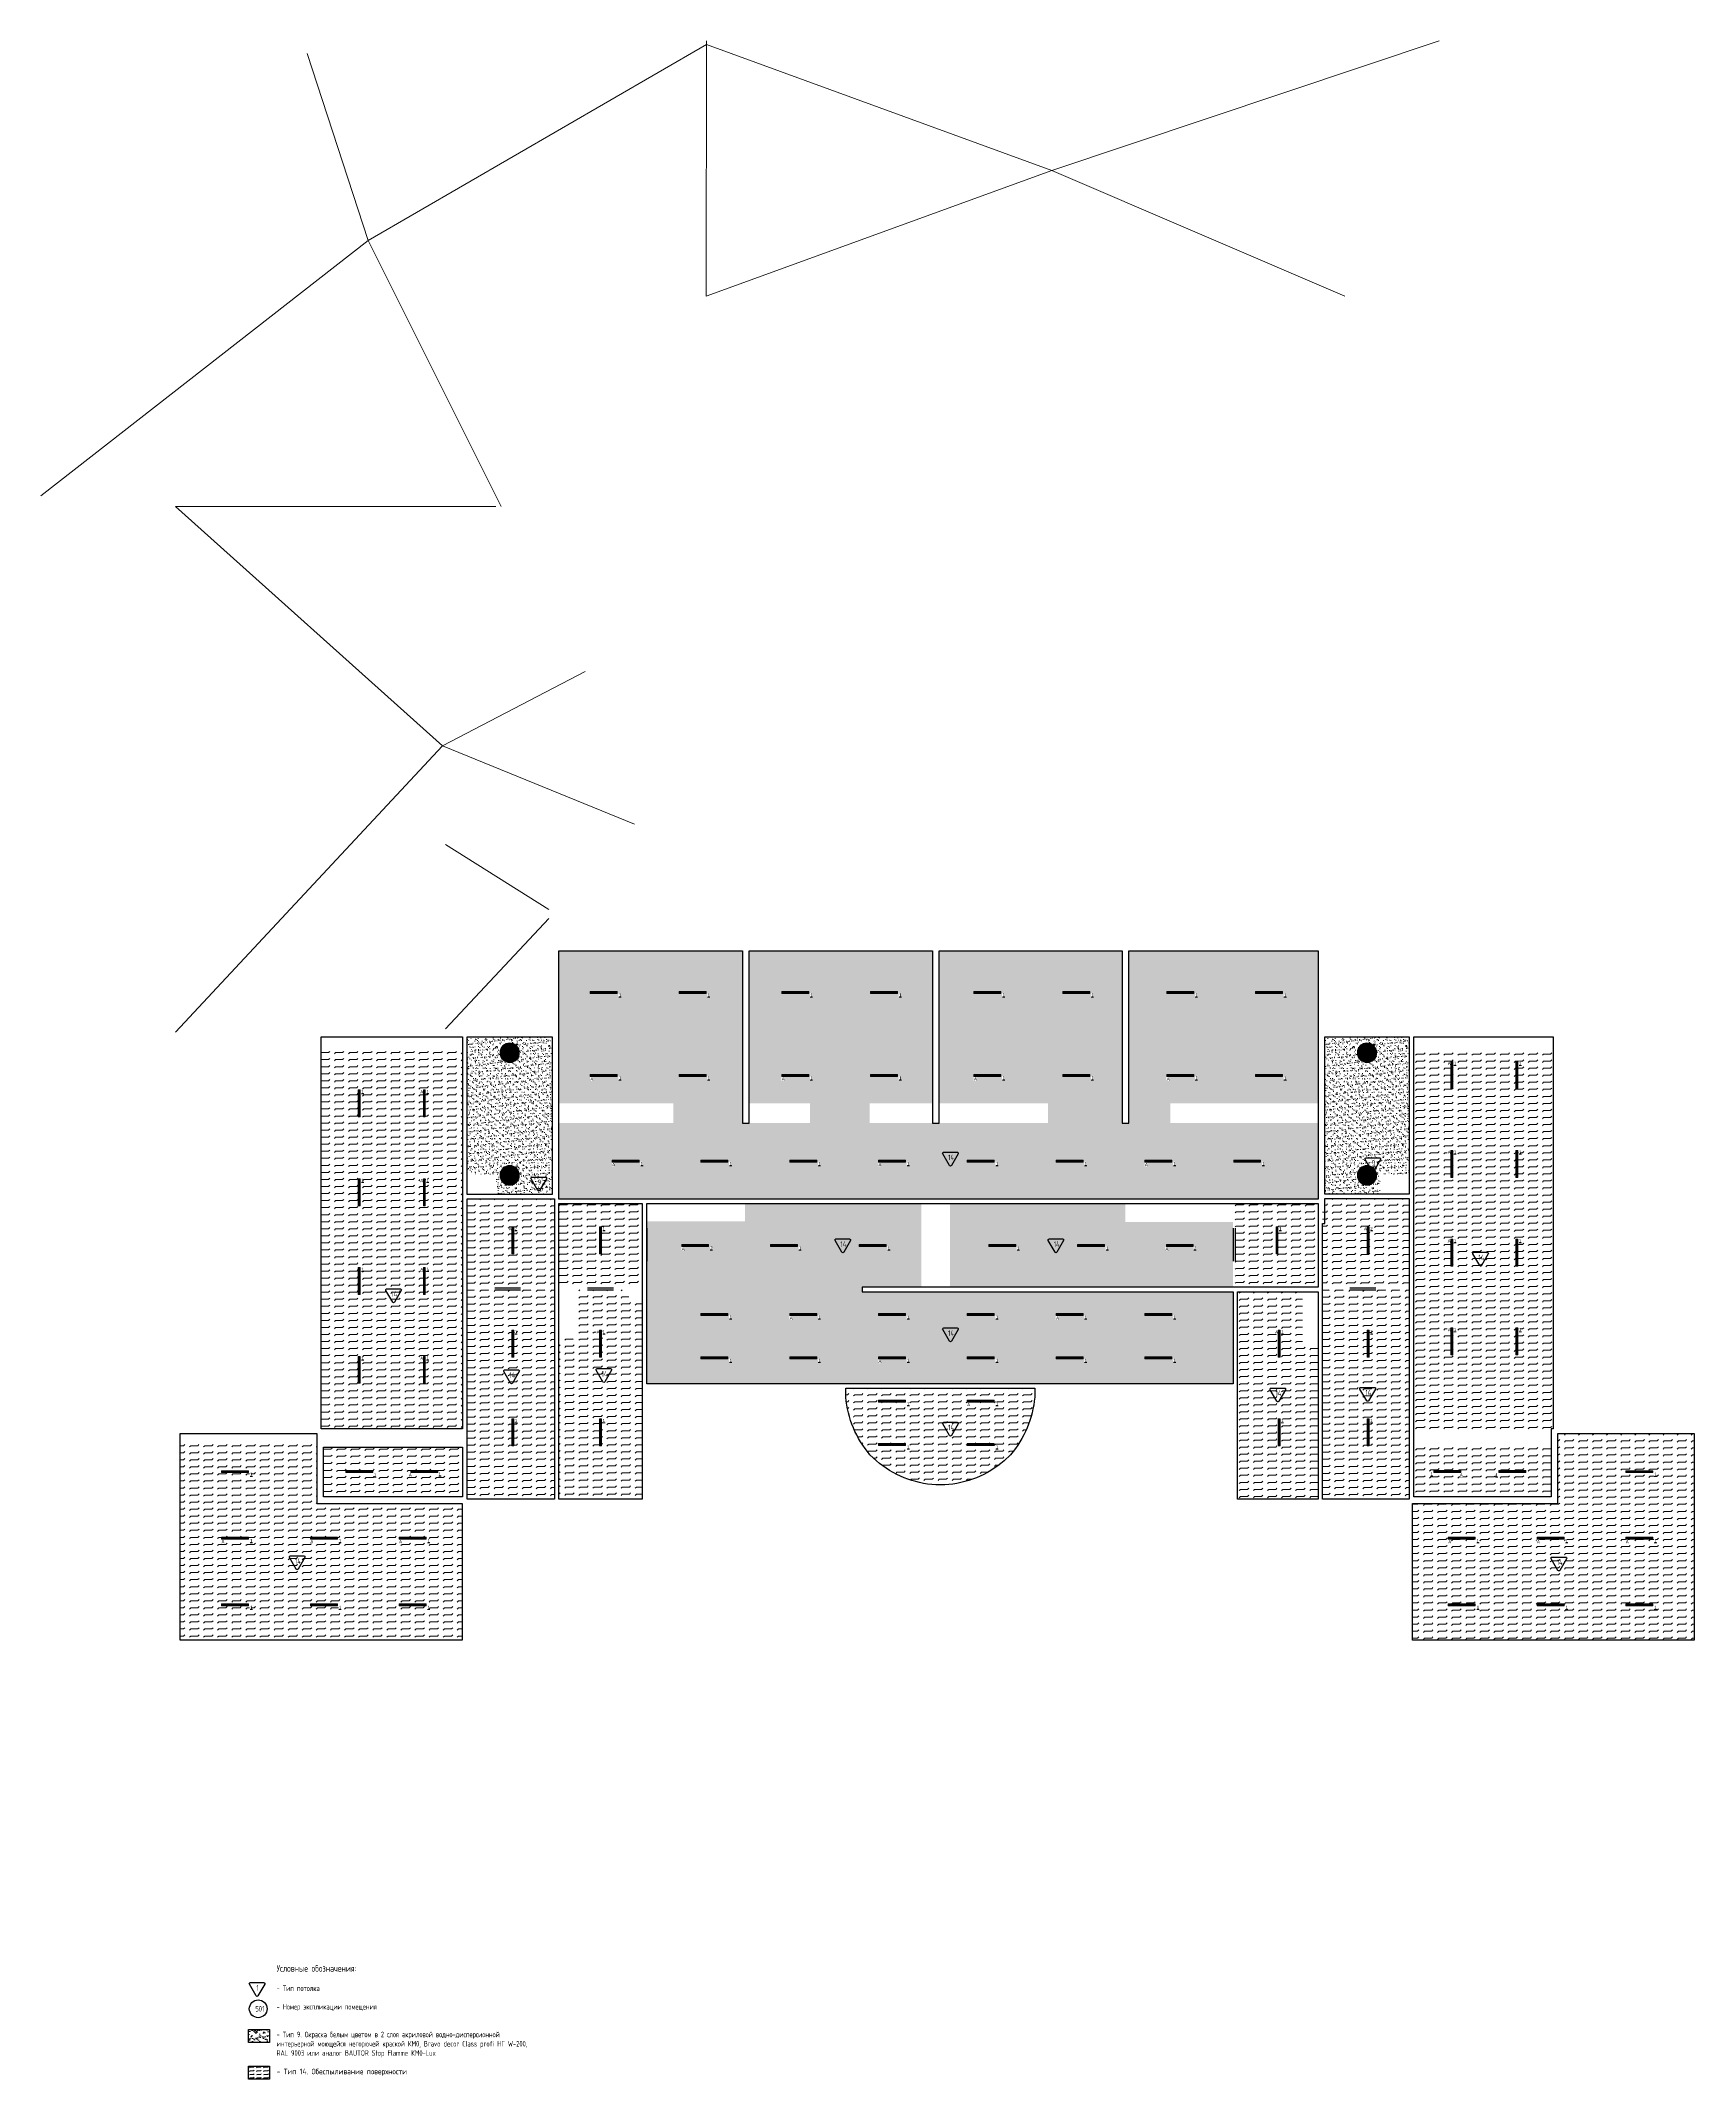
# Model space of a CAD drawing. Header units: millimetres. Extents: x -547274 to 397870, y -45599 to 141350.
# Drawn here: x 323373 to 397870, y 35519 to 127351 of the extents above; entities that cross this region are included whole.
import ezdxf

# ---------------------------------------------------------------- set-up
doc = ezdxf.new("R2010")
doc.units = ezdxf.units.MM
for name, color, linetype, lineweight in [('_ЭОМ_ОБЩ_Освещение_текст тип светильника', 172, 'Continuous', 50), ('_ЭОМ_светильник А', 1, 'Continuous', 35), ('_ЭОМ_светильник Р', 4, 'Continuous', 35), ('АР_Маркер экспликации', 239, 'Continuous', 13), ('АР_тонкая линия', 250, 'Continuous', 0)]:
    doc.layers.add(name, color=color, linetype=linetype, lineweight=lineweight)
doc.layers.add('X-ref Light Emergency', color=249, linetype='Continuous')
doc.layers.add('АР_Потолок_Покраска', color=7, linetype='Continuous', lineweight=5, true_color=0x007399)
doc.styles.add('ISOCPEUR', font='isocpeur.ttf', dxfattribs={"height": 800})
doc.styles.add('ГОСТ', font='cad.shx', dxfattribs={"width": 0.8})

# ---------------------------------------------------------------- blocks, each defined once
blk = doc.blocks.new('подвесной светильник люстра')
at = {"true_color": 0xf8f6b0, "transparency": 33554687}
h = blk.add_hatch(color=51, dxfattribs=at)
h.dxf.hatch_style = 1
edge = h.paths.add_edge_path()
edge.add_ellipse((0, 0), major_axis=(-432, 0), ratio=1, start_angle=225, end_angle=315)
edge.add_line((-305, 305), (-99, 99))
edge.add_ellipse((0, 0), major_axis=(-140, 0), ratio=1, start_angle=225, end_angle=315, ccw=False)
edge.add_line((99, 99), (305, 305))
edge = h.paths.add_edge_path()
edge.add_ellipse((0, 0), major_axis=(-140, 0), ratio=1, start_angle=315, end_angle=405, ccw=False)
edge.add_line((-99, 99), (-305, 305))
edge.add_ellipse((0, 0), major_axis=(-432, 0), ratio=1, start_angle=315, end_angle=405)
edge.add_line((-305, -305), (-99, -99))
edge = h.paths.add_edge_path()
edge.add_ellipse((0, 0), major_axis=(-140, 0), ratio=1, start_angle=405, end_angle=495, ccw=False)
edge.add_line((-99, -99), (-305, -305))
edge.add_ellipse((0, 0), major_axis=(-432, 0), ratio=1, start_angle=405, end_angle=495)
edge.add_line((305, -305), (99, -99))
edge = h.paths.add_edge_path()
edge.add_ellipse((0, 0), major_axis=(-432, 0), ratio=1, start_angle=495, end_angle=585)
edge.add_line((305, 305), (99, 99))
edge.add_ellipse((0, 0), major_axis=(-140, 0), ratio=1, start_angle=495, end_angle=585, ccw=False)
edge.add_line((99, -99), (305, -305))
edge = h.paths.add_edge_path()
edge.add_ellipse((0, 0), major_axis=(-140, 0), ratio=1, start_angle=495, end_angle=585)
edge.add_ellipse((0, 0), major_axis=(-140, 0), ratio=1, start_angle=225, end_angle=315)
edge.add_ellipse((0, 0), major_axis=(-140, 0), ratio=1, start_angle=315, end_angle=405)
edge.add_ellipse((0, 0), major_axis=(-140, 0), ratio=1, start_angle=405, end_angle=495)
edge = h.paths.add_edge_path(flags=16)
edge.add_ellipse((0, 0), major_axis=(-14, 0), ratio=1, start_angle=0, end_angle=360)
at = {"color": 0, "linetype": 'ByBlock', "lineweight": -2}
for points in [[(-305, 305), (-99, 99)], [(305, 305), (99, 99)], [(-99, -99), (-305, -305)], [(99, -99), (305, -305)]]:
    blk.add_lwpolyline(points, dxfattribs=at)
for major_axis in [(-432, 0), (-140, 0), (-140, 0), (-14, 0)]:
    blk.add_ellipse((0, 0), major_axis=major_axis, ratio=1, start_param=3.926991, end_param=10.210176, dxfattribs=at)
blk = doc.blocks.new('A$Cbdfa4545')
at = {"layer": 'АР_тонкая линия', "ltscale": 100}
for p, q in [((14999, -12250), (30249, -3411)), ((30234, -14750), (30249, -3250)), ((30249, -3411), (45805, -9099)), ((63259, -3250), (45805, -9099)), ((45805, -9099), (30234, -14750)), ((45805, -9099), (58999, -14750)), ((249, -23750), (14999, -12250)), ((14999, -12250), (20999, -24231)), ((20749, -24231), (6319, -24231)), ((6319, -24231), (18351, -35012)), ((24779, -31665), (18351, -35012)), ((18351, -35012), (6319, -47915)), ((18351, -35012), (26999, -38535)), ((18479, -39465), (23134, -42391))]:
    blk.add_line(p, q, dxfattribs=at)
for points in [[(12249, -3817), (14999, -12250)], [(18479, -47755), (23134, -42791)]]:
    blk.add_lwpolyline(points, dxfattribs=at)
blk = doc.blocks.new('ORIO LINE')
at = {"color": 0, "linetype": 'ByBlock', "lineweight": -2}
for p, q in [((-594, -4), (-594, 84)), ((-594, 84), (621, 84)), ((-590, 0), (-590, 80)), ((-590, 80), (617, 80)), ((617, 0), (-590, 0)), ((617, 80), (617, 0)), ((621, 84), (621, -4)), ((621, -4), (-594, -4))]:
    blk.add_line(p, q, dxfattribs=at)
blk.add_lwpolyline([(-590, 40), (617, 40)], dxfattribs=at)

msp = doc.modelspace()

# ---------------------------------------------------------------- hatches: boundary and pattern name
at = {"layer": 'АР_Потолок_Покраска'}
h = msp.add_hatch(dxfattribs=at)
h.set_pattern_fill('FLEX', color=256, scale=50)
h.set_pattern_definition([(0, (264334.32, 23121.33), (0, 317.5), [317.5, -317.5]), (45, (264651.82, 23121.33), (0, 317.5), [79.375, -290.2628, 79.375, -449.0128])])
h.paths.add_polyline_path([(346719.6, 79488.5), (351879.2, 79488.5), (351879.2, 78590.3), (346719.6, 78590.3), (346719.6, 75165.7), (380919.6, 75165.7), (380919.6, 78590.3), (374272.5, 78590.3), (374272.5, 79488.5), (380919.6, 79488.5), (380919.6, 86350.7), (372394.6, 86350.7), (372394.6, 78590.3), (372094.6, 78590.3), (372094.6, 86350.7), (363849.6, 86350.7), (363849.6, 79488.5), (368761, 79488.5), (368761, 78590.3), (360725.9, 78590.3), (360725.9, 79488.5), (363549.6, 79488.5), (363549.6, 86350.7), (355284.6, 86350.7), (355284.6, 79488.5), (358024.6, 79488.5), (358024.6, 78590.3), (354984.6, 78590.3), (354984.6, 86350.7), (346719.6, 86350.7)])
h = msp.add_hatch(dxfattribs=at)
h.set_pattern_fill('FLEX', color=256, scale=50)
h.set_pattern_definition([(0, (226166.73, 18903.93), (0, 317.5), [317.5, -317.5]), (45, (226484.23, 18903.93), (0, 317.5), [79.375, -290.2628, 79.375, -449.0128])])
h.paths.add_polyline_path([(336004.6, 64815.7), (342379.6, 64815.7), (342379.6, 81866.1), (336004.6, 81866.1)])
h = msp.add_hatch(dxfattribs=at)
h.set_pattern_fill('AR-SAND', color=256, scale=5)
h.set_pattern_definition([(37.5, (137892.84, 47614.56), (-8.00016, 244.70662), [0, -193.04, 0, -215.9, 0, -206.375]), (7.5, (137892.84, 47614.56), (224.76164, 358.41255), [0, -104.14, 0, -173.99, 0, -66.675]), (327.5, (137736.63, 47614.56), (395.49619, 0.7186), [0, -63.5, 0, -228.6, 0, -298.45]), (317.5, (137736.63, 47614.56), (381.7782, 111.46466), [0, -31.75, 0, -149.86, 0, -171.45])])
h.paths.add_polyline_path([(346419.6, 82485.7), (346419.6, 75381.3), (343879.7, 75381.3), (343879.6, 76285.8), (342579.6, 76285.7), (342579.6, 82485.7)])
h = msp.add_hatch(dxfattribs=at)
h.set_pattern_fill('AR-SAND', color=256, scale=5)
h.set_pattern_definition([(37.5, (176502.84, 47614.56), (-8.00016, 244.70662), [0, -193.04, 0, -215.9, 0, -206.375]), (7.5, (176502.84, 47614.56), (224.76164, 358.41255), [0, -104.14, 0, -173.99, 0, -66.675]), (327.5, (176346.63, 47614.56), (395.49619, 0.7186), [0, -63.5, 0, -228.6, 0, -298.45]), (317.5, (176346.63, 47614.56), (381.7782, 111.46466), [0, -31.75, 0, -149.86, 0, -171.45])])
h.paths.add_polyline_path([(385029.6, 82485.7), (385029.6, 76285.7), (383729.6, 76285.7), (383729.6, 75385.7), (381219.6, 75388), (381219.6, 82485.7)])
h = msp.add_hatch(dxfattribs=at)
h.set_pattern_fill('FLEX', color=256, scale=50)
h.set_pattern_definition([(0, (275512.9, 19788.9), (0, 317.5), [317.5, -317.5]), (45, (275830.4, 19788.9), (0, 317.5), [79.375, -290.2628, 79.375, -449.0128])])
h.paths.add_polyline_path([(391419.6, 63995.7), (385229.6, 63995.7), (385229.6, 61755.7), (391419.6, 61755.7)])
h.paths.add_polyline_path([(385229.6, 64795.7), (391419.6, 64795.7), (391419.6, 64815.7), (391519.6, 64815.7), (391519.6, 81886.1), (385229.6, 81886.1)])
h = msp.add_hatch(dxfattribs=at)
h.set_pattern_fill('FLEX', color=256, scale=50)
h.paths.add_polyline_path([(355109.6, 74965.7), (355109.6, 74164.5), (350674.6, 74164.5), (350674.6, 66845.7), (377089.6, 66845.7), (377089.6, 70995.7), (360384.6, 70994.7), (360384.6, 71195.7), (377089.6, 71195.7), (377089.6, 74144.5), (372239.6, 74144.5), (372239.6, 74965.7), (364337.1, 74965.7), (364337.1, 71195.7), (363043.1, 71195.7), (363043.1, 74965.7)])
h = msp.add_hatch(dxfattribs=at)
h.set_pattern_fill('FLEX', color=256, scale=50)
h.set_pattern_definition([(0, (264831.73, 10453.9), (0, 317.5), [317.5, -317.5]), (45, (265149.23, 10453.9), (0, 317.5), [79.375, -290.2628, 79.375, -449.0128])])
h.paths.add_polyline_path([(377189.6, 71195.7), (380919.6, 71195.7), (380919.6, 74965.7), (377189.6, 74965.7)])
h = msp.add_hatch(dxfattribs=at)
h.set_pattern_fill('FLEX', color=256, scale=50)
h.set_pattern_definition([(0, (271123.25, 9807.52), (0, 317.5), [317.5, -317.5]), (45, (271440.75, 9807.52), (0, 317.5), [79.375, -290.2628, 79.375, -449.0128])])
h.paths.add_polyline_path([(381219.6, 75191.6), (385029.6, 75191.6), (385029.6, 71175.7), (381119.6, 71175.7), (381119.6, 74865.7), (381219.6, 74865.7)])
h = msp.add_hatch(dxfattribs=at)
h.set_pattern_fill('FLEX', color=256, scale=50)
h.set_pattern_definition([(0, (232724.88, 12329.18), (0, 317.5), [317.5, -317.5]), (45, (233042.38, 12329.18), (0, 317.5), [79.375, -290.2628, 79.375, -449.0128])])
h.paths.add_polyline_path([(342579.6, 71075.7), (346519.6, 71075.7), (346519.6, 61655.7), (342579.6, 61655.7)])
h = msp.add_hatch(dxfattribs=at)
h.set_pattern_fill('FLEX', color=256, scale=50)
h.set_pattern_definition([(0, (236543.65, 12348.9), (0, 317.5), [317.5, -317.5]), (45, (236861.15, 12348.9), (0, 317.5), [79.375, -290.2628, 79.375, -449.0128])])
h.paths.add_polyline_path([(347419.5, 71076), (349874.6, 71076), (349874.6, 70695.3), (350474.6, 70695.3), (350474.6, 61655.7), (346719.6, 61655.7), (346719.6, 68875.4), (347419.5, 68875.4)])
h = msp.add_hatch(dxfattribs=at)
h.set_pattern_fill('FLEX', color=256, scale=50)
h.set_pattern_definition([(0, (267572.68, 8433.5), (0, 317.5), [317.5, -317.5]), (45, (267890.18, 8433.49), (0, 317.5), [79.375, -290.2628, 79.375, -449.0128])])
h.paths.add_polyline_path([(380919.6, 70995.7), (380919.6, 68496.7), (380219.9, 68496.7), (380219.9, 70995.7), (377289.6, 70995.7), (377289.6, 61655.7), (380919.6, 61655.7), (380919.6, 70995.7)])
h = msp.add_hatch(dxfattribs=at)
h.set_pattern_fill('FLEX', color=256, scale=50)
edge = h.paths.add_edge_path()
edge.add_line((359644.2, 66645.7), (368154.3, 66645.7))
edge.add_line((368154.3, 66645.7), (368154.3, 66245.7))
edge.add_arc((363599.1, 66636.9), 4572, 319.300367, 355.091765, ccw=False)
edge.add_line((367065.3, 63655.5), (366777.5, 63377.6))
edge.add_arc((363825.1, 66830.2), 4542.9, 273.465225, 310.535136, ccw=False)
edge.add_line((364099.7, 62295.7), (363699.6, 62295.7))
edge.add_arc((363974.2, 66830.2), 4542.9, 229.465304, 266.535, ccw=False)
edge.add_line((361021.7, 63377.6), (360734, 63655.5))
edge.add_arc((364200.7, 66638.5), 4573.5, 184.926954, 220.710872, ccw=False)
edge.add_line((359644.2, 66245.7), (359644.2, 66645.7))
h = msp.add_hatch(dxfattribs=at)
h.set_pattern_fill('FLEX', color=256, scale=50)
h.set_pattern_definition([(0, (277139.34, -2081.68), (0, 317.5), [317.5, -317.5]), (45, (277456.84, -2081.68), (0, 317.5), [79.375, -290.2628, 79.375, -449.0128])])
h.paths.add_polyline_path([(385169.6, 61455.7), (391719.6, 61455.7), (391719.6, 64615.7), (397870, 64615.7), (397869.6, 55305.7), (385169.6, 55305.7)])
h = msp.add_hatch(dxfattribs=at)
h.set_pattern_fill('FLEX', color=256, scale=50)
h.set_pattern_definition([(0, (225353.77, -2298.97), (0, 317.5), [317.5, -317.5]), (45, (225671.27, -2298.97), (0, 317.5), [79.375, -290.2628, 79.375, -449.0128])])
h.paths.add_polyline_path([(335804.6, 61455.7), (342354.6, 61455.7), (342354.6, 55305.7), (329654.6, 55305.7), (329654.2, 64113.4), (335804.6, 64113.4)])
h = msp.add_hatch(dxfattribs=at)
h.set_pattern_fill('AR-SAND', color=256, scale=5)
h.set_pattern_definition([(37.5, (0, 757.65), (-8.00016, 244.70662), [0, -193.04, 0, -215.9, 0, -206.375]), (7.5, (0, 757.65), (224.76164, 358.41255), [0, -104.14, 0, -173.99, 0, -66.675]), (327.5, (-156.2, 757.65), (395.49619, 0.71859), [0, -63.5, 0, -228.6, 0, -298.45]), (317.5, (-156.2, 757.65), (381.77823, 111.46466), [0, -31.75, 0, -149.86, 0, -171.45])])
h.paths.add_polyline_path([(332728.2, 37764.2), (333672, 37764.2), (333672, 37172.4), (332728.2, 37172.4)])
h = msp.add_hatch(dxfattribs=at)
h.set_pattern_fill('FLEX', color=256, scale=25)
h.set_pattern_definition([(0, (111824.68, 66219.88), (0, 158.75), [158.75, -158.75]), (45, (111983.43, 66219.88), (0, 158.75), [39.6875, -145.1314, 39.6875, -224.5064])])
h.paths.add_polyline_path([(332728.2, 36111.3), (333672, 36111.3), (333672, 35519.4), (332728.2, 35519.4)])

# ---------------------------------------------------------------- linework, layer by layer
for points in [[(372394.6, 86350.7), (380919.6, 86350.7), (380919.6, 75165.7), (346719.6, 75165.7), (346719.6, 86350.7), (354984.6, 86350.7), (354984.6, 78590.3), (355284.6, 78590.3), (355284.6, 86350.7), (363549.6, 86350.7), (363549.6, 78590.3), (363849.6, 78590.3), (363849.6, 86350.7), (372094.6, 86350.7), (372094.6, 78590.3), (372394.6, 78590.3)], [(336004.6, 82485.7), (342379.6, 82485.7), (342379.6, 64815.7), (336004.6, 64815.7)], [(346419.6, 82485.7), (346419.6, 75381.3), (342579.6, 75381.3), (342579.6, 82485.7)], [(385029.6, 82485.7), (385029.6, 75388), (381219.6, 75388), (381219.6, 82485.7)], [(385229.6, 82485.7), (391519.6, 82485.7), (391519.6, 64815.7), (391419.6, 64815.7), (391419.6, 61755.7), (385229.6, 61755.7)], [(342579.6, 75185.7), (346519.6, 75185.7), (346519.6, 61655.7), (342579.6, 61655.7)], [(346719.6, 74965.7), (350474.6, 74965.7), (350474.6, 61655.7), (346719.6, 61655.7)], [(350674.6, 74965.7), (380919.6, 74965.7), (380919.6, 71195.7), (360384.6, 71195.7), (360384.6, 70994.7), (377089.6, 70995.7), (377089.6, 66845.7), (350674.6, 66845.7)], [(381219.6, 75191.6), (385029.6, 75191.6), (385029.6, 61655.7), (381119.6, 61655.7), (381119.6, 74076.2), (381219.6, 74076.2)], [(377289.6, 70995.7), (380919.6, 70995.7), (380919.6, 61655.7), (377289.6, 61655.7)], [(335804.6, 61455.7), (342354.6, 61455.7), (342354.6, 55305.7), (329654.6, 55305.7), (329654.2, 64615.7), (335804.6, 64615.7)], [(385169.6, 61455.7), (391719.6, 61455.7), (391719.6, 64615.7), (397870, 64615.7), (397869.6, 55305.7), (385169.6, 55305.7)], [(332728.2, 37764.2), (333672, 37764.2), (333672, 37172.4), (332728.2, 37172.4)], [(332728.2, 36111.3), (333672, 36111.3), (333672, 35519.4), (332728.2, 35519.4)]]:
    msp.add_lwpolyline(points, close=True)
for points in [[(364053.6, 77284.3), (364659.8, 77284.3, -0.5773495), (364703.1, 77209.3), (364400, 76684.3, -0.5773541), (364313.4, 76684.3), (364010.3, 77209.3, -0.5773491), (364053.6, 77284.3, -0.0000017)], [(383083.5, 77028.5), (383689.8, 77028.5, -0.5773495), (383733.1, 76953.5), (383430, 76428.5, -0.5773541), (383343.4, 76428.5), (383040.2, 76953.5, -0.5773491), (383083.5, 77028.5, -0.0000017)], [(345504.6, 76160.3), (346110.8, 76160.3, -0.5773495), (346154.1, 76085.3), (345851, 75560.3, -0.5773541), (345764.4, 75560.3), (345461.3, 76085.3, -0.5773491), (345504.6, 76160.3, -0.0000017)], [(359201.6, 73377.8), (359807.8, 73377.8, -0.5773495), (359851.1, 73302.8), (359548, 72777.8, -0.5773541), (359461.4, 72777.8), (359158.3, 73302.8, -0.5773491), (359201.6, 73377.8, -0.0000017)], [(368810.1, 73377.8), (369416.3, 73377.8, -0.5773495), (369459.6, 73302.8), (369156.5, 72777.8, -0.5773541), (369069.9, 72777.8), (368766.8, 73302.8, -0.5773491), (368810.1, 73377.8, -0.0000017)], [(387943.3, 72773), (388549.5, 72773, -0.5773495), (388592.8, 72698), (388289.7, 72173, -0.5773541), (388203.1, 72173), (387899.9, 72698, -0.5773491), (387943.3, 72773, -0.0000017)], [(338968.6, 71127.2), (339574.8, 71127.2, -0.5773495), (339618.1, 71052.2), (339315, 70527.2, -0.5773541), (339228.4, 70527.2), (338925.3, 71052.2, -0.5773491), (338968.6, 71127.2, -0.0000017)], [(364053.6, 69366.5), (364659.8, 69366.5, -0.5773495), (364703.1, 69291.5), (364400, 68766.5, -0.5773541), (364313.4, 68766.5), (364010.3, 69291.5, -0.5773491), (364053.6, 69366.5, -0.0000017)], [(344282.3, 67476.8), (344888.5, 67476.8, -0.5773495), (344931.8, 67401.8), (344628.7, 66876.8, -0.5773541), (344542.1, 66876.8), (344239, 67401.8, -0.5773491), (344282.3, 67476.8, -0.0000017)], [(348436.8, 67534.3), (349043, 67534.3, -0.5773495), (349086.3, 67459.3), (348783.2, 66934.3, -0.5773541), (348696.6, 66934.3), (348393.5, 67459.3, -0.5773491), (348436.8, 67534.3, -0.0000017)], [(378801.3, 66658.8), (379407.5, 66658.8, -0.5773495), (379450.8, 66583.8), (379147.7, 66058.8, -0.5773541), (379061.1, 66058.8), (378758, 66583.8, -0.5773491), (378801.3, 66658.8, -0.0000017)], [(382852.9, 66687.7), (383459.1, 66687.7, -0.5773495), (383502.4, 66612.7), (383199.3, 66087.7, -0.5773541), (383112.7, 66087.7), (382809.6, 66612.7, -0.5773491), (382852.9, 66687.7, -0.0000017)], [(364053.6, 65116.9), (364659.8, 65116.9, -0.5773495), (364703.1, 65041.9), (364400, 64516.9, -0.5773541), (364313.4, 64516.9), (364010.3, 65041.9, -0.5773491), (364053.6, 65116.9, -0.0000017)], [(334626, 59100.3), (335232.2, 59100.3, -0.5773495), (335275.5, 59025.3), (334972.4, 58500.3, -0.5773541), (334885.8, 58500.3), (334582.7, 59025.3, -0.5773491), (334626, 59100.3, -0.0000017)], [(391471.2, 59042.1), (392077.4, 59042.1, -0.5773495), (392120.7, 58967.1), (391817.6, 58442.1, -0.5773541), (391731, 58442.1), (391427.9, 58967.1, -0.5773491), (391471.2, 59042.1, -0.0000017)], [(332814.2, 39875.3), (333420.4, 39875.3, -0.5773495), (333463.7, 39800.3), (333160.6, 39275.3, -0.5773541), (333074, 39275.3), (332770.9, 39800.3, -0.5773491), (332814.2, 39875.3, -0.0000017)]]:
    msp.add_lwpolyline(points, format="xyb")
at = {"ltscale": 1000}
for points in [[(350674.6, 73865.7), (350674.6, 72365.7)], [(377089.6, 73865.7), (377089.6, 72365.7)], [(377189.6, 73855.7), (377189.6, 72365.7)], [(343824.6, 71175.7), (344994.6, 71175.7)], [(343824.6, 71075.7), (344994.6, 71075.7)], [(348008, 71176), (349178, 71176)], [(348008, 71076), (349178, 71076)], [(382349.6, 71175.7), (383519.6, 71175.7)], [(382349.6, 71075.7), (383519.6, 71075.7)]]:
    msp.add_lwpolyline(points, dxfattribs=at)
msp.add_lwpolyline([(359644.2, 66645.7), (368154.3, 66645.7), (368154.3, 66245.7, -0.1574515), (367065.3, 63655.5), (366777.5, 63377.6, -0.1631735), (364099.7, 62295.7), (363699.6, 62295.7, -0.1631725), (361021.7, 63377.6), (360734, 63655.5, -0.1574181), (359644.2, 66245.7)], format="xyb", close=True)
msp.add_circle((333169, 38692.6), 400)

# ---------------------------------------------------------------- block references
at = {"layer": '_ЭОМ_светильник А', "color": 18, "lineweight": 18, "ltscale": 100, "true_color": 0x000000}
for p, rotation in [((386988.8, 80743.1), 89.99999999999991), ((340695.6, 79463.5), 89.99999999999991), ((348754.6, 80778.6), 179.9999999999999), ((357381.7, 80778.6), 179.9999999999999), ((366039.3, 80778.6), 179.9999999999999), ((374724.2, 80778.6), 179.9999999999999), ((386988.8, 76743.1), 89.99999999999991), ((349740.2, 76918), 179.9999999999999), ((361740.2, 76918), 179.9999999999999), ((373740.2, 76918), 179.9999999999999), ((340695.6, 75463.5), 89.99999999999991), ((344682.1, 73291.3), 89.99999999999991), ((383222.1, 73291.3), 89.99999999999991), ((352870.2, 73120.7), 179.9999999999999), ((366707.5, 73120.7), 179.9999999999999), ((386988.8, 72743.1), 89.99999999999991), ((340695.6, 71463.5), 89.99999999999991), ((357740.2, 70004.6), 179.9999999999999), ((369740.2, 70004.6), 179.9999999999999), ((348637.1, 68643.1), 89.99999999999991), ((379207.1, 68643.1), 89.99999999999991), ((386988.8, 68743.1), 89.99999999999991), ((340695.6, 67463.5), 89.99999999999991), ((361740.2, 68054.7), 179.9999999999999), ((365740.2, 66104.7), 179.9999999999999), ((332141.9, 59930.6), 179.9999999999999), ((336141.9, 59930.6), 179.9999999999999), ((340141.9, 59930.6), 179.9999999999999)]:
    msp.add_blockref('ORIO LINE', p, dxfattribs=dict(at, rotation=rotation))
for name, p in [('подвесной светильник люстра', (344499.6, 76241.2)), ('подвесной светильник люстра', (383124.6, 76241.2)), ('ORIO LINE', (340641.9, 62863))]:
    msp.add_blockref(name, p, dxfattribs=at)
at = {"layer": '_ЭОМ_светильник А', "color": 18, "lineweight": 18, "ltscale": 100, "true_color": 0x000000, "xscale": -1}
msp.add_blockref('ORIO LINE', (386757.3, 62863), dxfattribs=at)
at = {"layer": '_ЭОМ_светильник А', "color": 18, "lineweight": 18, "ltscale": 100, "true_color": 0x000000, "xscale": -1, "rotation": 180}
for p in [(387382.3, 59930.6), (391382.3, 59930.6), (395382.3, 59930.6)]:
    msp.add_blockref('ORIO LINE', p, dxfattribs=at)
at = {"layer": '_ЭОМ_светильник Р', "color": 18, "lineweight": 18, "true_color": 0x000000}
for p, rotation in [((348754.6, 84512), 179.9999999999999), ((352754.6, 84512), 179.9999999999999), ((357381.7, 84512), 179.9999999999999), ((361381.7, 84512), 179.9999999999999), ((366039.3, 84512), 179.9999999999999), ((370039.3, 84512), 179.9999999999999), ((374724.2, 84512), 179.9999999999999), ((378724.2, 84512), 179.9999999999999), ((389920.6, 80743.1), 89.99999999999991), ((337763.8, 79463.5), 89.99999999999991), ((352754.6, 80778.6), 179.9999999999999), ((361381.7, 80778.6), 179.9999999999999), ((370039.3, 80778.6), 179.9999999999999), ((378724.2, 80778.6), 179.9999999999999), ((389920.6, 76743.1), 89.99999999999991), ((353740.2, 76918), 179.9999999999999), ((357740.2, 76918), 179.9999999999999), ((365740.2, 76918), 179.9999999999999), ((369740.2, 76918), 179.9999999999999), ((377740.2, 76918), 179.9999999999999), ((337763.8, 75463.5), 89.99999999999991), ((348637.1, 73291.3), 89.99999999999991), ((379110.9, 73291.3), 89.99999999999991), ((356870.2, 73120.7), 179.9999999999999), ((360870.2, 73120.7), 179.9999999999999), ((370707.5, 73120.7), 179.9999999999999), ((374707.5, 73120.7), 179.9999999999999), ((389920.6, 72743.1), 89.99999999999991), ((337763.8, 71463.5), 89.99999999999991), ((353740.2, 70004.6), 179.9999999999999), ((361740.2, 70004.6), 179.9999999999999), ((365740.2, 70004.6), 179.9999999999999), ((373740.2, 70004.6), 179.9999999999999), ((344682.1, 68643.1), 89.99999999999991), ((383222.1, 68643.1), 89.99999999999991), ((389920.6, 68743.1), 89.99999999999991), ((337763.8, 67463.5), 89.99999999999991), ((353740.2, 68054.7), 179.9999999999999), ((357740.2, 68054.7), 179.9999999999999), ((365740.2, 68054.7), 179.9999999999999), ((369740.2, 68054.7), 179.9999999999999), ((373740.2, 68054.7), 179.9999999999999), ((344682.1, 64643.1), 89.99999999999991), ((348637.1, 64643.1), 89.99999999999991), ((361740.2, 66104.7), 179.9999999999999), ((379207.1, 64643.1), 89.99999999999991), ((383222.1, 64643.1), 89.99999999999991), ((361740.2, 64154.8), 179.9999999999999), ((365740.2, 64154.8), 179.9999999999999), ((332141.9, 62930.6), 179.9999999999999), ((337737.5, 62943), 179.9999999999999), ((332141.9, 56930.6), 179.9999999999999), ((336141.9, 56930.6), 179.9999999999999), ((340141.9, 56930.6), 179.9999999999999)]:
    msp.add_blockref('ORIO LINE', p, dxfattribs=dict(at, rotation=rotation))
at = {"layer": '_ЭОМ_светильник Р', "color": 18, "lineweight": 18, "ltscale": 100, "true_color": 0x000000}
for p in [(344499.6, 81761.2), (383124.6, 81761.2)]:
    msp.add_blockref('подвесной светильник люстра', p, dxfattribs=at)
at = {"layer": '_ЭОМ_светильник Р', "color": 18, "lineweight": 18, "true_color": 0x000000, "xscale": -1, "rotation": 180}
for p in [(389661.8, 62943), (395382.3, 62930.6), (387382.3, 56930.6), (391382.3, 56930.6), (395382.3, 56930.6)]:
    msp.add_blockref('ORIO LINE', p, dxfattribs=at)
at = {"layer": 'X-ref Light Emergency', "linetype": 'ByBlock', "ltscale": 40}
for p in [(344499.6, 81761.2), (383124.6, 81761.2), (344499.6, 76241.2), (383124.6, 76241.2)]:
    msp.add_blockref('подвесной светильник люстра', p, dxfattribs=at)
at = {"layer": 'X-ref Light Emergency', "color": 18, "linetype": 'ByBlock', "lineweight": 18, "ltscale": 40, "true_color": 0x000000}
for p in [(344499.6, 81761.2), (383124.6, 81761.2), (344499.6, 76241.2), (383124.6, 76241.2)]:
    msp.add_blockref('подвесной светильник люстра', p, dxfattribs=at)

# ---------------------------------------------------------------- texts
at = {"char_height": 250, "attachment_point": 1, "style": 'ISOCPEUR'}
for s, insert, width in [('{\\W0.7;14}', (364256.7, 77172.2), 294.334), ('{\\W0.7;9}', (383337.2, 76916.5), 294.334), ('{\\W0.7;9}', (345758.3, 76048.3), 294.334), ('{\\W0.7;14}', (359404.6, 73265.7), 294.334), ('{\\W0.7;14}', (369013.2, 73265.7), 294.334), ('{\\W0.7;14}', (388146.3, 72660.9), 294.334), ('{\\W0.7;14}', (339171.7, 71015.1), 294.334), ('{\\W0.7;14}', (364256.7, 69254.4), 294.334), ('{\\W0.7;14}', (344485.3, 67364.7), 294.334), ('{\\W0.7;14}', (348639.9, 67422.2), 294.334), ('{\\W0.7;14}', (379004.4, 66546.8), 294.334), ('{\\W0.7;14}', (383056, 66575.6), 294.334), ('{\\W0.7;14}', (364256.7, 65004.8), 294.334), ('{\\W0.7;14}', (334829.1, 58988.2), 294.334), ('{\\W0.7;14}', (391674.2, 58930), 294.334), ('\\A1;{\\H1.2x;\\W0.7;Условные обозначения: \\H1.66667x;\\P\\pxql;\\H0.5x;\\P\\A0;- Тип потолка\\P\\P- Номер экспликации помещения\\P\\W0.8;\\P\\pq*;\\P\\W0.7;- Тип 9. Окраска белым цветом в 2 слоя акриловой водно-дисперсионной интерьерной моющейся негорючей краской КМ0, Bravo decor Class profi НГ W-200, RAL 9003 или аналог BAUTOR Stop Flamme КМ0-Lux \\P\\W0.8;\\P- Тип 14. Обеспыливание поверхности}', (334000.5, 40660.9), 9733.244), ('{\\W0.7;1}', (333089.9, 39763.2), 294.334), ('{\\W0.7;501}', (333042.7, 38818.1), 294.334)]:
    msp.add_mtext(s, dxfattribs=dict(at, insert=insert, width=width))

# ---------------------------------------------------------------- next in the draw order: texts
at = {"layer": '_ЭОМ_ОБЩ_Освещение_текст тип светильника', "color": 18, "lineweight": 18, "ltscale": 40, "true_color": 0x000000, "char_height": 142.19, "style": 'ГОСТ', "bg_fill": 3, "box_fill_scale": 1.1, "bg_fill_color": 256, "bg_fill_transparency": 0}
for s, insert, width, attachment_point in [('{\\L1}', (349416.9, 84430.9), 46.118, 1), ('{\\L1}', (353416.9, 84430.9), 46.118, 1), ('{\\L1}', (358044, 84430.9), 46.118, 1), ('{\\L1}', (362044, 84430.9), 46.118, 1), ('{\\L1}', (366701.6, 84430.9), 46.118, 1), ('{\\L1}', (370701.6, 84430.9), 46.118, 1), ('{\\L1}', (375386.4, 84430.9), 46.118, 1), ('{\\L1}', (379386.4, 84430.9), 46.118, 1), ('{\\L3}', (344781, 82306.7), 55.872, 1), ('{\\L3}', (383406, 82306.7), 55.872, 1), ('{\\L1}', (387043.6, 81362), 46.118, 1), ('{\\L1}', (389975.4, 81362), 46.118, 1), ('{\\L1}', (337818.6, 80082.3), 46.118, 1), ('{\\L1}', (340750.4, 80082.3), 46.118, 1), ('{\\L1}', (349416.9, 80697.5), 46.118, 1), ('{\\L1}', (353416.9, 80697.5), 46.118, 1), ('{\\L1}', (358044, 80697.5), 46.118, 1), ('{\\L1}', (362044, 80697.5), 46.118, 1), ('{\\L1}', (366701.6, 80697.5), 46.118, 1), ('{\\L1}', (370701.6, 80697.5), 46.118, 1), ('{\\L1}', (375386.4, 80697.5), 46.118, 1), ('{\\L1}', (379386.4, 80697.5), 46.118, 1), ('{\\L1}', (387043.6, 77362), 46.118, 1), ('{\\L1}', (389975.4, 77362), 46.118, 1), ('{\\L4}', (344781, 76786.7), 55.872, 1), ('{\\L1}', (350402.5, 76836.9), 46.118, 1), ('{\\L1}', (354402.5, 76836.9), 46.118, 1), ('{\\L1}', (358402.5, 76836.9), 46.118, 1), ('{\\L1}', (362402.5, 76836.9), 46.118, 1), ('{\\L1}', (366402.5, 76836.9), 46.118, 1), ('{\\L1}', (370402.5, 76836.9), 46.118, 1), ('{\\L1}', (374402.5, 76836.9), 46.118, 1), ('{\\L1}', (378402.5, 76836.9), 46.118, 1), ('{\\L4}', (383406, 76786.7), 55.872, 1), ('{\\L1}', (337818.6, 76082.3), 46.118, 1), ('{\\L1}', (340750.4, 76082.3), 46.118, 1), ('{\\L2}', (344736.9, 73910.2), 46.118, 1), ('{\\L1}', (348691.9, 73910.2), 46.118, 1), ('{\\L1}', (379165.7, 73910.2), 46.118, 1), ('{\\L2}', (383276.9, 73910.2), 46.118, 1), ('{\\L2}', (353532.5, 73039.6), 46.118, 1), ('{\\L1}', (357532.5, 73039.6), 46.118, 1), ('{\\L1}', (361532.5, 73039.6), 46.118, 1), ('{\\L1}', (367357.4, 73039.6), 46.118, 1), ('{\\L1}', (371369.8, 73039.6), 46.118, 1), ('{\\L2}', (375329, 73039.6), 46.118, 1), ('{\\L1}', (387043.6, 73362), 46.118, 1), ('{\\L1}', (389975.4, 73362), 46.118, 1), ('{\\L1}', (337818.6, 72082.3), 46.118, 1), ('{\\L1}', (340750.4, 72082.3), 46.118, 1), ('{\\L1}', (354402.5, 69923.5), 46.118, 1), ('{\\L1}', (358402.5, 69923.5), 46.118, 1), ('{\\L1}', (362402.5, 69923.5), 46.118, 1), ('{\\L1}', (366402.5, 69923.5), 46.118, 1), ('{\\L1}', (370402.5, 69923.5), 46.118, 1), ('{\\L1}', (374402.5, 69923.5), 46.118, 1), ('{\\L1}', (344736.9, 69262), 46.118, 1), ('{\\L1}', (348691.9, 69262), 46.118, 1), ('{\\L1}', (379261.9, 69262), 46.118, 1), ('{\\L1}', (383276.9, 69262), 46.118, 1), ('{\\L1}', (387043.6, 69362), 46.118, 1), ('{\\L1}', (389975.4, 69362), 46.118, 1), ('{\\L1}', (337818.6, 68082.3), 46.118, 1), ('{\\L1}', (340750.4, 68082.3), 46.118, 1), ('{\\L1}', (354402.5, 67973.6), 46.118, 1), ('{\\L1}', (358402.5, 67973.6), 46.118, 1), ('{\\L1}', (362402.5, 67973.6), 46.118, 1), ('{\\L1}', (366402.5, 67973.6), 46.118, 1), ('{\\L1}', (370402.5, 67973.6), 46.118, 1), ('{\\L1}', (374402.5, 67973.6), 46.118, 1), ('{\\L1}', (344736.9, 65262), 46.118, 1), ('{\\L1}', (348691.9, 65262), 46.118, 1), ('{\\L1}', (362402.5, 66023.6), 46.118, 1), ('{\\L1}', (366402.5, 66023.6), 46.118, 1), ('{\\L1}', (379261.9, 65262), 46.118, 1), ('{\\L1}', (383276.9, 65262), 46.118, 1), ('{\\L1}', (362402.5, 64073.7), 46.118, 1), ('{\\L1}', (366402.5, 64073.7), 46.118, 1), ('{\\L1}', (332804.2, 62849.5), 46.118, 1), ('{\\L1}', (338381.8, 62810.9), 46.118, 1), ('{\\L1}', (341302, 62856), 46.118, 1), ('{\\L1}', (386097.2, 62856), 46.118, 3), ('{\\L1}', (389017.5, 62810.9), 46.118, 3), ('{\\L1}', (396071.9, 62849.5), 46.118, 1), ('{\\L1}', (332804.2, 59849.5), 46.118, 1), ('{\\L1}', (336804.2, 59849.5), 46.118, 1), ('{\\L1}', (340804.2, 59849.5), 46.118, 1), ('{\\L1}', (388068.1, 59853.5), 46.118, 1), ('{\\L1}', (392071.9, 59849.5), 46.118, 1), ('{\\L1}', (396071.9, 59849.5), 46.118, 1), ('{\\L1}', (332804.2, 56849.5), 46.118, 1), ('{\\L1}', (336804.2, 56849.5), 46.118, 1), ('{\\L1}', (340804.2, 56849.5), 46.118, 1), ('{\\L1}', (388071.9, 56849.5), 46.118, 1), ('{\\L1}', (392071.9, 56849.5), 46.118, 1), ('{\\L1}', (396071.9, 56849.5), 46.118, 1)]:
    msp.add_mtext(s, dxfattribs=dict(at, insert=insert, width=width, attachment_point=attachment_point))
at = {"layer": '_ЭОМ_светильник А', "color": 18, "lineweight": 18, "ltscale": 100, "true_color": 0x000000, "char_height": 142.2, "width": 86.044, "style": 'ГОСТ', "bg_fill": 3, "box_fill_scale": 1.1, "bg_fill_color": 256, "bg_fill_transparency": 0}
for insert, attachment_point in [((348136.6, 80652.6), 1), ((356759.9, 80656.6), 1), ((365421.3, 80652.6), 1), ((374106.2, 80652.6), 1), ((344039.8, 76716), 1), ((349118.4, 76796), 1), ((361118.4, 76796), 1), ((373122.2, 76792), 1), ((382664.8, 76716), 1), ((352252.2, 72994.7), 1), ((374048.7, 72994.7), 1), ((357118.4, 69882.7), 1), ((369118.4, 69882.7), 1), ((361118.4, 67932.7), 1), ((365118.4, 65982.8), 1), ((339960.4, 62809.8), 1), ((387438.8, 62809.8), 3), ((331520.1, 59808.6), 1), ((335520.1, 59808.6), 1), ((339520.1, 59808.6), 1), ((386791.6, 59804.6), 1), ((390787.8, 59808.6), 1), ((394787.8, 59808.6), 1)]:
    msp.add_mtext('А', dxfattribs=dict(at, insert=insert, attachment_point=attachment_point))

# ---------------------------------------------------------------- next in the draw order: hatches: boundary and pattern name
at = {"layer": 'АР_Потолок_Покраска'}
h = msp.add_hatch(dxfattribs=at)
h.set_pattern_fill('FLEX', color=256, scale=50)
h.set_pattern_definition([(0, (234361.73, 10453.9), (0, 317.5), [317.5, -317.5]), (45, (234679.23, 10453.9), (0, 317.5), [79.375, -290.2628, 79.375, -449.0128])])
h.paths.add_polyline_path([(346719.6, 71176), (350474.6, 71176), (350474.6, 74965.7), (346719.6, 74965.7)])
h = msp.add_hatch(dxfattribs=at)
h.set_pattern_fill('FLEX', color=256, scale=50)
h.set_pattern_definition([(0, (271234.88, 12329.18), (0, 317.5), [317.5, -317.5]), (45, (271552.38, 12329.18), (0, 317.5), [79.375, -290.2628, 79.375, -449.0128])])
h.paths.add_polyline_path([(381119.6, 71075.7), (385029.6, 71075.7), (385029.6, 61655.7), (381119.6, 61655.7)])
h = msp.add_hatch(dxfattribs=at)
h.set_pattern_fill('FLEX', color=256, scale=50)
h.set_pattern_definition([(0, (226266.73, 1033.55), (0, 317.5), [317.5, -317.5]), (45, (226584.23, 1033.55), (0, 317.5), [79.375, -290.2628, 79.375, -449.0128])])
h.paths.add_polyline_path([(336104.6, 61755.7), (342379.6, 61755.7), (342379.6, 63995.7), (336104.6, 63995.7)])

# ---------------------------------------------------------------- next in the draw order: linework, layer by layer
at = {"ltscale": 1000}
msp.add_lwpolyline([(336104.6, 63995.7), (342379.6, 63995.7), (342379.6, 61755.7), (336104.6, 61755.7)], close=True, dxfattribs=at)

# ---------------------------------------------------------------- next in the draw order: block references
at = {"layer": 'АР_Маркер экспликации', "ltscale": 100}
msp.add_blockref('A$Cbdfa4545', (323124.6, 130600.7), dxfattribs=at)

# ---------------------------------------------------------------- next in the draw order: texts
at = {"layer": '_ЭОМ_светильник А', "color": 18, "lineweight": 18, "ltscale": 100, "true_color": 0x000000, "char_height": 142.2, "width": 86.044, "attachment_point": 1, "style": 'ГОСТ', "bg_fill": 3, "box_fill_scale": 1.1, "bg_fill_color": 256, "bg_fill_transparency": 0}
for insert in [(386766.1, 81351.3), (340472.9, 80071.6), (386766.1, 77351.3), (340472.9, 76071.6), (344459.4, 73899.5), (382995.4, 73899.5), (386766.1, 73351.3), (340472.9, 72071.6), (348418.4, 69247.5), (378988.4, 69247.5), (386766.1, 69351.3), (340472.9, 68071.6)]:
    msp.add_mtext('А', dxfattribs=dict(at, insert=insert))

# ---------------------------------------------------------------- next in the draw order: hatches: boundary and pattern name
at = {"layer": 'АР_Потолок_Покраска'}
h = msp.add_hatch(dxfattribs=at)
h.set_pattern_fill('FLEX', color=256, scale=50)
h.set_pattern_definition([(0, (232724.88, 21849.18), (0, 317.5), [317.5, -317.5]), (45, (233042.38, 21849.18), (0, 317.5), [79.375, -290.2628, 79.375, -449.0128])])
h.paths.add_polyline_path([(342579.6, 75185.7), (346519.6, 75185.7), (346519.6, 71175.7), (342579.6, 71175.7)])

doc.saveas('drawing.dxf')
